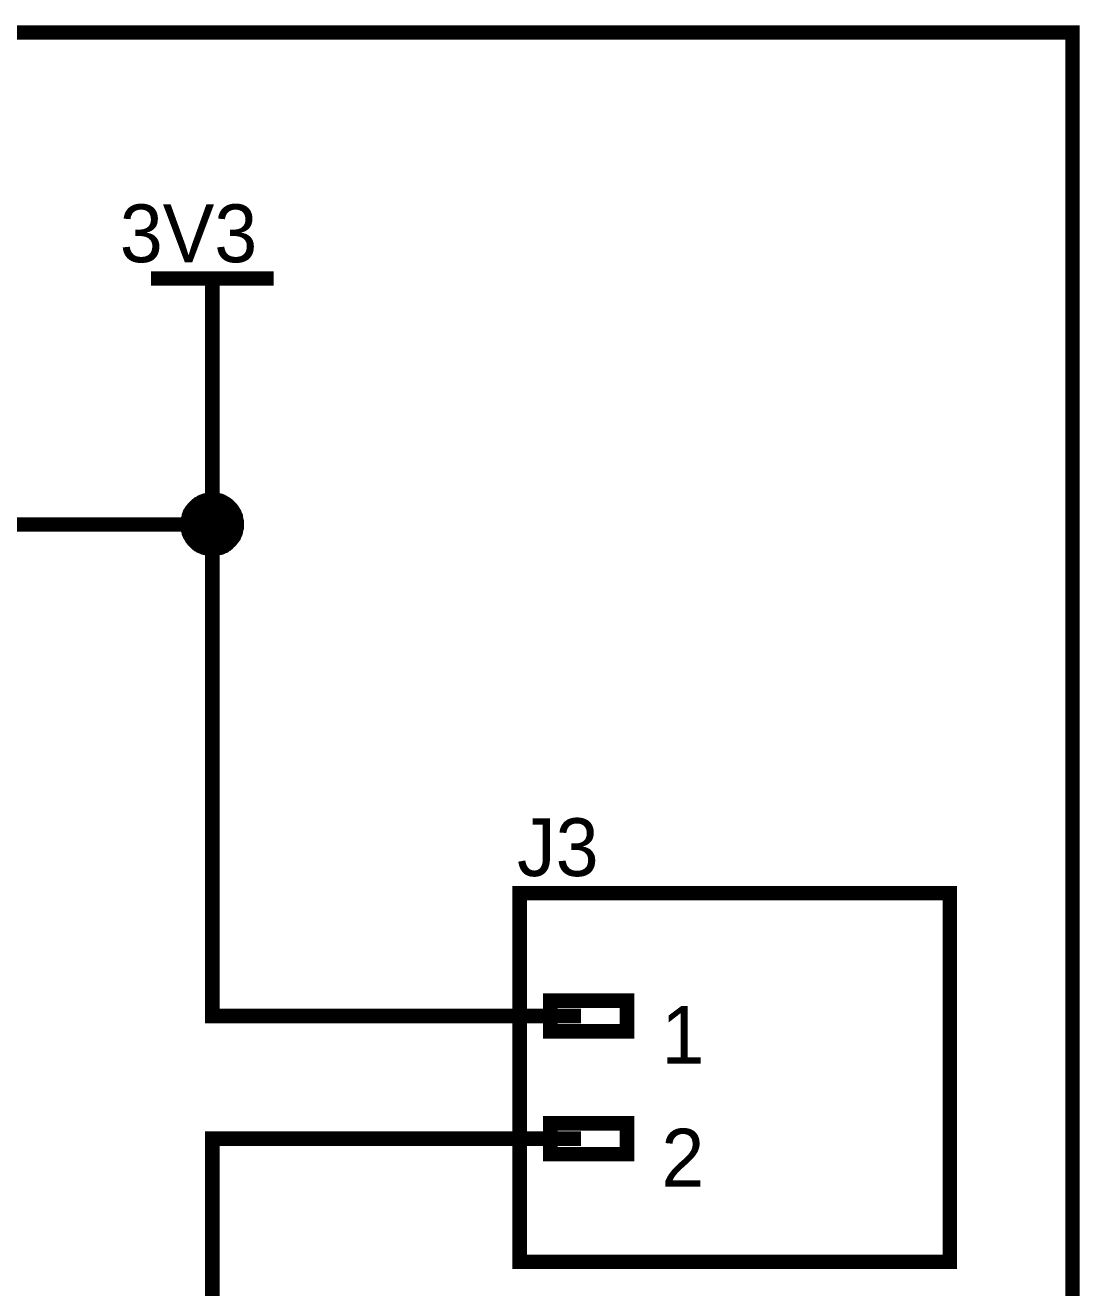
# Model space of a CAD drawing. Header units: inches. Extents: x 0 to 15, y 0 to 9.5.
# Drawn here: x 11.047 to 11.905, y 7.679 to 8.706 of the extents above; entities that cross this region are included whole.
import ezdxf

# ---------------------------------------------------------------- set-up
doc = ezdxf.new("R2010")
doc.units = ezdxf.units.IN
doc.header["$MEASUREMENT"] = 0
doc.layers.add('Sheet', color=255, linetype='Continuous')

msp = doc.modelspace()

# ---------------------------------------------------------------- linework, layer by layer
at = {"layer": 'Sheet'}
for points in [[(9.1995, 8.6999, 0.0118, 0.0118, 0), (11.8986, 8.6999, 0.0118, 0.0118, 0), (11.8986, 5.7998, 0.0118, 0.0118, 0), (9.1995, 5.7998, 0.0118, 0.0118, 0), (9.1995, 8.6999, 0.0118, 0.0118, 0)], [(11.19, 8.3, 0.02, 0.02, 1), (11.21, 8.3, 0.02, 0.02, 1)], [(11.449, 7.9997, 0.0118, 0.0118, 0), (11.7988, 7.9997, 0.0118, 0.0118, 0), (11.7988, 7.6997, 0.0118, 0.0118, 0), (11.449, 7.6997, 0.0118, 0.0118, 0), (11.449, 7.9997, 0.0118, 0.0118, 0)], [(11.449, 7.9997, 0.0039, 0.0039, 0), (11.449, 7.6997, 0.0039, 0.0039, 0), (11.7988, 7.6997, 0.0039, 0.0039, 0), (11.7988, 7.9997, 0.0039, 0.0039, 0), (11.449, 7.9997, 0.0039, 0.0039, 0), (11.449, 7.9997, 0.0039, 0.0039, 0)], [(11.4739, 7.9123, 0.0118, 0.0118, 0), (11.5363, 7.9123, 0.0118, 0.0118, 0), (11.5363, 7.8873, 0.0118, 0.0118, 0), (11.4739, 7.8873, 0.0118, 0.0118, 0), (11.4739, 7.9123, 0.0118, 0.0118, 0)], [(11.4739, 7.9123, 0.0039, 0.0039, 0), (11.4739, 7.8873, 0.0039, 0.0039, 0), (11.5363, 7.8873, 0.0039, 0.0039, 0), (11.5363, 7.9123, 0.0039, 0.0039, 0), (11.4739, 7.9123, 0.0039, 0.0039, 0), (11.4739, 7.9123, 0.0039, 0.0039, 0)], [(11.4739, 7.8124, 0.0118, 0.0118, 0), (11.5363, 7.8124, 0.0118, 0.0118, 0), (11.5363, 7.7874, 0.0118, 0.0118, 0), (11.4739, 7.7874, 0.0118, 0.0118, 0), (11.4739, 7.8124, 0.0118, 0.0118, 0)], [(11.4739, 7.8124, 0.0039, 0.0039, 0), (11.4739, 7.7874, 0.0039, 0.0039, 0), (11.5363, 7.7874, 0.0039, 0.0039, 0), (11.5363, 7.8124, 0.0039, 0.0039, 0), (11.4739, 7.8124, 0.0039, 0.0039, 0), (11.4739, 7.8124, 0.0039, 0.0039, 0)]]:
    msp.add_lwpolyline(points, format="xyseb", close=True, dxfattribs=at)
for points in [[(11.1491, 8.4998, 0.0118, 0.0118, 0), (11.2489, 8.4998, 0.0118, 0.0118, 0)], [(11.199, 8.3999, 0.0118, 0.0118, 0), (11.199, 8.4998, 0.0118, 0.0118, 0)], [(11.2988, 7.8998, 0.0118, 0.0118, 0), (11.199, 7.8998, 0.0118, 0.0118, 0), (11.199, 8.3999, 0.0118, 0.0118, 0)], [(11.1788, 8.2996, 0.0118, 0.0118, 0), (11.1788, 8.3007, 0.0118, 0.0118, 0), (11.1788, 8.3019, 0.0118, 0.0118, 0), (11.1792, 8.303, 0.0118, 0.0118, 0), (11.1792, 8.3037, 0.0118, 0.0118, 0), (11.1795, 8.3048, 0.0118, 0.0118, 0), (11.1799, 8.3059, 0.0118, 0.0118, 0), (11.1799, 8.3066, 0.0118, 0.0118, 0), (11.1803, 8.3077, 0.0118, 0.0118, 0), (11.1806, 8.3085, 0.0118, 0.0118, 0), (11.1814, 8.3092, 0.0118, 0.0118, 0), (11.1817, 8.3103, 0.0118, 0.0118, 0), (11.1821, 8.311, 0.0118, 0.0118, 0), (11.1828, 8.3118, 0.0118, 0.0118, 0), (11.1836, 8.3125, 0.0118, 0.0118, 0), (11.1839, 8.3132, 0.0118, 0.0118, 0), (11.1847, 8.314, 0.0118, 0.0118, 0), (11.1854, 8.3147, 0.0118, 0.0118, 0), (11.1861, 8.3154, 0.0118, 0.0118, 0), (11.1869, 8.3158, 0.0118, 0.0118, 0), (11.1876, 8.3165, 0.0118, 0.0118, 0), (11.1887, 8.3169, 0.0118, 0.0118, 0), (11.1894, 8.3173, 0.0118, 0.0118, 0), (11.1902, 8.318, 0.0118, 0.0118, 0), (11.1913, 8.3184, 0.0118, 0.0118, 0), (11.192, 8.3187, 0.0118, 0.0118, 0), (11.1931, 8.3191, 0.0118, 0.0118, 0), (11.1938, 8.3191, 0.0118, 0.0118, 0), (11.1949, 8.3195, 0.0118, 0.0118, 0), (11.196, 8.3195, 0.0118, 0.0118, 0), (11.1968, 8.3198, 0.0118, 0.0118, 0), (11.1979, 8.3198, 0.0118, 0.0118, 0), (11.199, 8.3198, 0.0118, 0.0118, 0)], [(11.1788, 8.2996, 0.0118, 0.0118, 0), (11.1788, 8.3007, 0.0118, 0.0118, 0), (11.1788, 8.3019, 0.0118, 0.0118, 0), (11.1792, 8.303, 0.0118, 0.0118, 0), (11.1792, 8.3037, 0.0118, 0.0118, 0), (11.1795, 8.3048, 0.0118, 0.0118, 0), (11.1799, 8.3059, 0.0118, 0.0118, 0), (11.1799, 8.3066, 0.0118, 0.0118, 0), (11.1803, 8.3077, 0.0118, 0.0118, 0), (11.1806, 8.3085, 0.0118, 0.0118, 0), (11.1814, 8.3092, 0.0118, 0.0118, 0), (11.1817, 8.3103, 0.0118, 0.0118, 0), (11.1821, 8.311, 0.0118, 0.0118, 0), (11.1828, 8.3118, 0.0118, 0.0118, 0), (11.1836, 8.3125, 0.0118, 0.0118, 0), (11.1839, 8.3132, 0.0118, 0.0118, 0), (11.1847, 8.314, 0.0118, 0.0118, 0), (11.1854, 8.3147, 0.0118, 0.0118, 0), (11.1861, 8.3154, 0.0118, 0.0118, 0), (11.1869, 8.3158, 0.0118, 0.0118, 0), (11.1876, 8.3165, 0.0118, 0.0118, 0), (11.1887, 8.3169, 0.0118, 0.0118, 0), (11.1894, 8.3173, 0.0118, 0.0118, 0), (11.1902, 8.318, 0.0118, 0.0118, 0), (11.1913, 8.3184, 0.0118, 0.0118, 0), (11.192, 8.3187, 0.0118, 0.0118, 0), (11.1931, 8.3191, 0.0118, 0.0118, 0), (11.1938, 8.3191, 0.0118, 0.0118, 0), (11.1949, 8.3195, 0.0118, 0.0118, 0), (11.196, 8.3195, 0.0118, 0.0118, 0), (11.1968, 8.3198, 0.0118, 0.0118, 0), (11.1979, 8.3198, 0.0118, 0.0118, 0), (11.199, 8.3198, 0.0118, 0.0118, 0)], [(11.1788, 8.2996, 0.0039, 0.0039, 0), (11.1788, 8.3007, 0.0039, 0.0039, 0), (11.1788, 8.3019, 0.0039, 0.0039, 0), (11.1792, 8.303, 0.0039, 0.0039, 0), (11.1792, 8.3037, 0.0039, 0.0039, 0), (11.1795, 8.3048, 0.0039, 0.0039, 0), (11.1799, 8.3059, 0.0039, 0.0039, 0), (11.1799, 8.3066, 0.0039, 0.0039, 0), (11.1803, 8.3077, 0.0039, 0.0039, 0), (11.1806, 8.3085, 0.0039, 0.0039, 0), (11.1814, 8.3092, 0.0039, 0.0039, 0), (11.1817, 8.3103, 0.0039, 0.0039, 0), (11.1821, 8.311, 0.0039, 0.0039, 0), (11.1828, 8.3118, 0.0039, 0.0039, 0), (11.1836, 8.3125, 0.0039, 0.0039, 0), (11.1839, 8.3132, 0.0039, 0.0039, 0), (11.1847, 8.314, 0.0039, 0.0039, 0), (11.1854, 8.3147, 0.0039, 0.0039, 0), (11.1861, 8.3154, 0.0039, 0.0039, 0), (11.1869, 8.3158, 0.0039, 0.0039, 0), (11.1876, 8.3165, 0.0039, 0.0039, 0), (11.1887, 8.3169, 0.0039, 0.0039, 0), (11.1894, 8.3173, 0.0039, 0.0039, 0), (11.1902, 8.318, 0.0039, 0.0039, 0), (11.1913, 8.3184, 0.0039, 0.0039, 0), (11.192, 8.3187, 0.0039, 0.0039, 0), (11.1931, 8.3191, 0.0039, 0.0039, 0), (11.1938, 8.3191, 0.0039, 0.0039, 0), (11.1949, 8.3195, 0.0039, 0.0039, 0), (11.196, 8.3195, 0.0039, 0.0039, 0), (11.1968, 8.3198, 0.0039, 0.0039, 0), (11.1979, 8.3198, 0.0039, 0.0039, 0), (11.199, 8.3198, 0.0039, 0.0039, 0)], [(11.1788, 8.2996, 0.0039, 0.0039, 0), (11.1788, 8.3007, 0.0039, 0.0039, 0), (11.1788, 8.3019, 0.0039, 0.0039, 0), (11.1792, 8.303, 0.0039, 0.0039, 0), (11.1792, 8.3037, 0.0039, 0.0039, 0), (11.1795, 8.3048, 0.0039, 0.0039, 0), (11.1799, 8.3059, 0.0039, 0.0039, 0), (11.1799, 8.3066, 0.0039, 0.0039, 0), (11.1803, 8.3077, 0.0039, 0.0039, 0), (11.1806, 8.3085, 0.0039, 0.0039, 0), (11.1814, 8.3092, 0.0039, 0.0039, 0), (11.1817, 8.3103, 0.0039, 0.0039, 0), (11.1821, 8.311, 0.0039, 0.0039, 0), (11.1828, 8.3118, 0.0039, 0.0039, 0), (11.1836, 8.3125, 0.0039, 0.0039, 0), (11.1839, 8.3132, 0.0039, 0.0039, 0), (11.1847, 8.314, 0.0039, 0.0039, 0), (11.1854, 8.3147, 0.0039, 0.0039, 0), (11.1861, 8.3154, 0.0039, 0.0039, 0), (11.1869, 8.3158, 0.0039, 0.0039, 0), (11.1876, 8.3165, 0.0039, 0.0039, 0), (11.1887, 8.3169, 0.0039, 0.0039, 0), (11.1894, 8.3173, 0.0039, 0.0039, 0), (11.1902, 8.318, 0.0039, 0.0039, 0), (11.1913, 8.3184, 0.0039, 0.0039, 0), (11.192, 8.3187, 0.0039, 0.0039, 0), (11.1931, 8.3191, 0.0039, 0.0039, 0), (11.1938, 8.3191, 0.0039, 0.0039, 0), (11.1949, 8.3195, 0.0039, 0.0039, 0), (11.196, 8.3195, 0.0039, 0.0039, 0), (11.1968, 8.3198, 0.0039, 0.0039, 0), (11.1979, 8.3198, 0.0039, 0.0039, 0), (11.199, 8.3198, 0.0039, 0.0039, 0)], [(11.199, 8.3198, 0.0118, 0.0118, 0), (11.199, 8.3198, 0.0118, 0.0118, 0)], [(11.199, 8.3198, 0.0118, 0.0118, 0), (11.2001, 8.3198, 0.0118, 0.0118, 0), (11.2012, 8.3198, 0.0118, 0.0118, 0), (11.2019, 8.3195, 0.0118, 0.0118, 0), (11.203, 8.3195, 0.0118, 0.0118, 0), (11.2041, 8.3191, 0.0118, 0.0118, 0), (11.2049, 8.3191, 0.0118, 0.0118, 0), (11.206, 8.3187, 0.0118, 0.0118, 0), (11.2067, 8.3184, 0.0118, 0.0118, 0), (11.2074, 8.318, 0.0118, 0.0118, 0), (11.2085, 8.3173, 0.0118, 0.0118, 0), (11.2093, 8.3169, 0.0118, 0.0118, 0), (11.21, 8.3165, 0.0118, 0.0118, 0), (11.2107, 8.3158, 0.0118, 0.0118, 0), (11.2115, 8.3154, 0.0118, 0.0118, 0), (11.2122, 8.3147, 0.0118, 0.0118, 0), (11.2129, 8.314, 0.0118, 0.0118, 0), (11.2137, 8.3132, 0.0118, 0.0118, 0), (11.2144, 8.3125, 0.0118, 0.0118, 0), (11.2148, 8.3118, 0.0118, 0.0118, 0), (11.2155, 8.311, 0.0118, 0.0118, 0), (11.2159, 8.3103, 0.0118, 0.0118, 0), (11.2166, 8.3092, 0.0118, 0.0118, 0), (11.217, 8.3085, 0.0118, 0.0118, 0), (11.2173, 8.3077, 0.0118, 0.0118, 0), (11.2177, 8.3066, 0.0118, 0.0118, 0), (11.2181, 8.3059, 0.0118, 0.0118, 0), (11.2181, 8.3048, 0.0118, 0.0118, 0), (11.2184, 8.3037, 0.0118, 0.0118, 0), (11.2184, 8.303, 0.0118, 0.0118, 0), (11.2188, 8.3019, 0.0118, 0.0118, 0), (11.2188, 8.3007, 0.0118, 0.0118, 0), (11.2188, 8.2996, 0.0118, 0.0118, 0)], [(11.199, 8.3198, 0.0118, 0.0118, 0), (11.199, 8.3198, 0.0118, 0.0118, 0)], [(11.199, 8.3198, 0.0118, 0.0118, 0), (11.2001, 8.3198, 0.0118, 0.0118, 0), (11.2012, 8.3198, 0.0118, 0.0118, 0), (11.2019, 8.3195, 0.0118, 0.0118, 0), (11.203, 8.3195, 0.0118, 0.0118, 0), (11.2041, 8.3191, 0.0118, 0.0118, 0), (11.2049, 8.3191, 0.0118, 0.0118, 0), (11.206, 8.3187, 0.0118, 0.0118, 0), (11.2067, 8.3184, 0.0118, 0.0118, 0), (11.2074, 8.318, 0.0118, 0.0118, 0), (11.2085, 8.3173, 0.0118, 0.0118, 0), (11.2093, 8.3169, 0.0118, 0.0118, 0), (11.21, 8.3165, 0.0118, 0.0118, 0), (11.2107, 8.3158, 0.0118, 0.0118, 0), (11.2115, 8.3154, 0.0118, 0.0118, 0), (11.2122, 8.3147, 0.0118, 0.0118, 0), (11.2129, 8.314, 0.0118, 0.0118, 0), (11.2137, 8.3132, 0.0118, 0.0118, 0), (11.2144, 8.3125, 0.0118, 0.0118, 0), (11.2148, 8.3118, 0.0118, 0.0118, 0), (11.2155, 8.311, 0.0118, 0.0118, 0), (11.2159, 8.3103, 0.0118, 0.0118, 0), (11.2166, 8.3092, 0.0118, 0.0118, 0), (11.217, 8.3085, 0.0118, 0.0118, 0), (11.2173, 8.3077, 0.0118, 0.0118, 0), (11.2177, 8.3066, 0.0118, 0.0118, 0), (11.2181, 8.3059, 0.0118, 0.0118, 0), (11.2181, 8.3048, 0.0118, 0.0118, 0), (11.2184, 8.3037, 0.0118, 0.0118, 0), (11.2184, 8.303, 0.0118, 0.0118, 0), (11.2188, 8.3019, 0.0118, 0.0118, 0), (11.2188, 8.3007, 0.0118, 0.0118, 0), (11.2188, 8.2996, 0.0118, 0.0118, 0)], [(11.199, 8.3198, 0.0039, 0.0039, 0), (11.199, 8.3198, 0.0039, 0.0039, 0)], [(11.199, 8.3198, 0.0039, 0.0039, 0), (11.2001, 8.3198, 0.0039, 0.0039, 0), (11.2012, 8.3198, 0.0039, 0.0039, 0), (11.2019, 8.3195, 0.0039, 0.0039, 0), (11.203, 8.3195, 0.0039, 0.0039, 0), (11.2041, 8.3191, 0.0039, 0.0039, 0), (11.2049, 8.3191, 0.0039, 0.0039, 0), (11.206, 8.3187, 0.0039, 0.0039, 0), (11.2067, 8.3184, 0.0039, 0.0039, 0), (11.2074, 8.318, 0.0039, 0.0039, 0), (11.2085, 8.3173, 0.0039, 0.0039, 0), (11.2093, 8.3169, 0.0039, 0.0039, 0), (11.21, 8.3165, 0.0039, 0.0039, 0), (11.2107, 8.3158, 0.0039, 0.0039, 0), (11.2115, 8.3154, 0.0039, 0.0039, 0), (11.2122, 8.3147, 0.0039, 0.0039, 0), (11.2129, 8.314, 0.0039, 0.0039, 0), (11.2137, 8.3132, 0.0039, 0.0039, 0), (11.2144, 8.3125, 0.0039, 0.0039, 0), (11.2148, 8.3118, 0.0039, 0.0039, 0), (11.2155, 8.311, 0.0039, 0.0039, 0), (11.2159, 8.3103, 0.0039, 0.0039, 0), (11.2166, 8.3092, 0.0039, 0.0039, 0), (11.217, 8.3085, 0.0039, 0.0039, 0), (11.2173, 8.3077, 0.0039, 0.0039, 0), (11.2177, 8.3066, 0.0039, 0.0039, 0), (11.2181, 8.3059, 0.0039, 0.0039, 0), (11.2181, 8.3048, 0.0039, 0.0039, 0), (11.2184, 8.3037, 0.0039, 0.0039, 0), (11.2184, 8.303, 0.0039, 0.0039, 0), (11.2188, 8.3019, 0.0039, 0.0039, 0), (11.2188, 8.3007, 0.0039, 0.0039, 0), (11.2188, 8.2996, 0.0039, 0.0039, 0)], [(11.199, 8.3198, 0.0039, 0.0039, 0), (11.199, 8.3198, 0.0039, 0.0039, 0)], [(11.199, 8.3198, 0.0039, 0.0039, 0), (11.2001, 8.3198, 0.0039, 0.0039, 0), (11.2012, 8.3198, 0.0039, 0.0039, 0), (11.2019, 8.3195, 0.0039, 0.0039, 0), (11.203, 8.3195, 0.0039, 0.0039, 0), (11.2041, 8.3191, 0.0039, 0.0039, 0), (11.2049, 8.3191, 0.0039, 0.0039, 0), (11.206, 8.3187, 0.0039, 0.0039, 0), (11.2067, 8.3184, 0.0039, 0.0039, 0), (11.2074, 8.318, 0.0039, 0.0039, 0), (11.2085, 8.3173, 0.0039, 0.0039, 0), (11.2093, 8.3169, 0.0039, 0.0039, 0), (11.21, 8.3165, 0.0039, 0.0039, 0), (11.2107, 8.3158, 0.0039, 0.0039, 0), (11.2115, 8.3154, 0.0039, 0.0039, 0), (11.2122, 8.3147, 0.0039, 0.0039, 0), (11.2129, 8.314, 0.0039, 0.0039, 0), (11.2137, 8.3132, 0.0039, 0.0039, 0), (11.2144, 8.3125, 0.0039, 0.0039, 0), (11.2148, 8.3118, 0.0039, 0.0039, 0), (11.2155, 8.311, 0.0039, 0.0039, 0), (11.2159, 8.3103, 0.0039, 0.0039, 0), (11.2166, 8.3092, 0.0039, 0.0039, 0), (11.217, 8.3085, 0.0039, 0.0039, 0), (11.2173, 8.3077, 0.0039, 0.0039, 0), (11.2177, 8.3066, 0.0039, 0.0039, 0), (11.2181, 8.3059, 0.0039, 0.0039, 0), (11.2181, 8.3048, 0.0039, 0.0039, 0), (11.2184, 8.3037, 0.0039, 0.0039, 0), (11.2184, 8.303, 0.0039, 0.0039, 0), (11.2188, 8.3019, 0.0039, 0.0039, 0), (11.2188, 8.3007, 0.0039, 0.0039, 0), (11.2188, 8.2996, 0.0039, 0.0039, 0)], [(10.2993, 8.2996, 0.0118, 0.0118, 0), (11.199, 8.2996, 0.0118, 0.0118, 0)], [(11.199, 8.2798, 0.0118, 0.0118, 0), (11.1979, 8.2798, 0.0118, 0.0118, 0), (11.1968, 8.2798, 0.0118, 0.0118, 0), (11.196, 8.2802, 0.0118, 0.0118, 0), (11.1949, 8.2802, 0.0118, 0.0118, 0), (11.1938, 8.2806, 0.0118, 0.0118, 0), (11.1931, 8.2806, 0.0118, 0.0118, 0), (11.192, 8.2809, 0.0118, 0.0118, 0), (11.1913, 8.2813, 0.0118, 0.0118, 0), (11.1902, 8.2817, 0.0118, 0.0118, 0), (11.1894, 8.282, 0.0118, 0.0118, 0), (11.1887, 8.2828, 0.0118, 0.0118, 0), (11.1876, 8.2831, 0.0118, 0.0118, 0), (11.1869, 8.2839, 0.0118, 0.0118, 0), (11.1861, 8.2842, 0.0118, 0.0118, 0), (11.1854, 8.285, 0.0118, 0.0118, 0), (11.1847, 8.2857, 0.0118, 0.0118, 0), (11.1839, 8.2864, 0.0118, 0.0118, 0), (11.1836, 8.2872, 0.0118, 0.0118, 0), (11.1828, 8.2879, 0.0118, 0.0118, 0), (11.1821, 8.2886, 0.0118, 0.0118, 0), (11.1817, 8.2894, 0.0118, 0.0118, 0), (11.1814, 8.2901, 0.0118, 0.0118, 0), (11.1806, 8.2912, 0.0118, 0.0118, 0), (11.1803, 8.2919, 0.0118, 0.0118, 0), (11.1799, 8.2927, 0.0118, 0.0118, 0), (11.1799, 8.2938, 0.0118, 0.0118, 0), (11.1795, 8.2945, 0.0118, 0.0118, 0), (11.1792, 8.2956, 0.0118, 0.0118, 0), (11.1792, 8.2967, 0.0118, 0.0118, 0), (11.1788, 8.2974, 0.0118, 0.0118, 0), (11.1788, 8.2985, 0.0118, 0.0118, 0), (11.1788, 8.2996, 0.0118, 0.0118, 0)], [(11.1788, 8.2996, 0.0118, 0.0118, 0), (11.1788, 8.2996, 0.0118, 0.0118, 0)], [(11.199, 8.2798, 0.0118, 0.0118, 0), (11.1979, 8.2798, 0.0118, 0.0118, 0), (11.1968, 8.2798, 0.0118, 0.0118, 0), (11.196, 8.2802, 0.0118, 0.0118, 0), (11.1949, 8.2802, 0.0118, 0.0118, 0), (11.1938, 8.2806, 0.0118, 0.0118, 0), (11.1931, 8.2806, 0.0118, 0.0118, 0), (11.192, 8.2809, 0.0118, 0.0118, 0), (11.1913, 8.2813, 0.0118, 0.0118, 0), (11.1902, 8.2817, 0.0118, 0.0118, 0), (11.1894, 8.282, 0.0118, 0.0118, 0), (11.1887, 8.2828, 0.0118, 0.0118, 0), (11.1876, 8.2831, 0.0118, 0.0118, 0), (11.1869, 8.2839, 0.0118, 0.0118, 0), (11.1861, 8.2842, 0.0118, 0.0118, 0), (11.1854, 8.285, 0.0118, 0.0118, 0), (11.1847, 8.2857, 0.0118, 0.0118, 0), (11.1839, 8.2864, 0.0118, 0.0118, 0), (11.1836, 8.2872, 0.0118, 0.0118, 0), (11.1828, 8.2879, 0.0118, 0.0118, 0), (11.1821, 8.2886, 0.0118, 0.0118, 0), (11.1817, 8.2894, 0.0118, 0.0118, 0), (11.1814, 8.2901, 0.0118, 0.0118, 0), (11.1806, 8.2912, 0.0118, 0.0118, 0), (11.1803, 8.2919, 0.0118, 0.0118, 0), (11.1799, 8.2927, 0.0118, 0.0118, 0), (11.1799, 8.2938, 0.0118, 0.0118, 0), (11.1795, 8.2945, 0.0118, 0.0118, 0), (11.1792, 8.2956, 0.0118, 0.0118, 0), (11.1792, 8.2967, 0.0118, 0.0118, 0), (11.1788, 8.2974, 0.0118, 0.0118, 0), (11.1788, 8.2985, 0.0118, 0.0118, 0), (11.1788, 8.2996, 0.0118, 0.0118, 0)], [(11.1788, 8.2996, 0.0118, 0.0118, 0), (11.1788, 8.2996, 0.0118, 0.0118, 0)], [(11.199, 8.2798, 0.0039, 0.0039, 0), (11.1979, 8.2798, 0.0039, 0.0039, 0), (11.1968, 8.2798, 0.0039, 0.0039, 0), (11.196, 8.2802, 0.0039, 0.0039, 0), (11.1949, 8.2802, 0.0039, 0.0039, 0), (11.1938, 8.2806, 0.0039, 0.0039, 0), (11.1931, 8.2806, 0.0039, 0.0039, 0), (11.192, 8.2809, 0.0039, 0.0039, 0), (11.1913, 8.2813, 0.0039, 0.0039, 0), (11.1902, 8.2817, 0.0039, 0.0039, 0), (11.1894, 8.282, 0.0039, 0.0039, 0), (11.1887, 8.2828, 0.0039, 0.0039, 0), (11.1876, 8.2831, 0.0039, 0.0039, 0), (11.1869, 8.2839, 0.0039, 0.0039, 0), (11.1861, 8.2842, 0.0039, 0.0039, 0), (11.1854, 8.285, 0.0039, 0.0039, 0), (11.1847, 8.2857, 0.0039, 0.0039, 0), (11.1839, 8.2864, 0.0039, 0.0039, 0), (11.1836, 8.2872, 0.0039, 0.0039, 0), (11.1828, 8.2879, 0.0039, 0.0039, 0), (11.1821, 8.2886, 0.0039, 0.0039, 0), (11.1817, 8.2894, 0.0039, 0.0039, 0), (11.1814, 8.2901, 0.0039, 0.0039, 0), (11.1806, 8.2912, 0.0039, 0.0039, 0), (11.1803, 8.2919, 0.0039, 0.0039, 0), (11.1799, 8.2927, 0.0039, 0.0039, 0), (11.1799, 8.2938, 0.0039, 0.0039, 0), (11.1795, 8.2945, 0.0039, 0.0039, 0), (11.1792, 8.2956, 0.0039, 0.0039, 0), (11.1792, 8.2967, 0.0039, 0.0039, 0), (11.1788, 8.2974, 0.0039, 0.0039, 0), (11.1788, 8.2985, 0.0039, 0.0039, 0), (11.1788, 8.2996, 0.0039, 0.0039, 0)], [(11.1788, 8.2996, 0.0039, 0.0039, 0), (11.1788, 8.2996, 0.0039, 0.0039, 0)], [(11.199, 8.2798, 0.0039, 0.0039, 0), (11.1979, 8.2798, 0.0039, 0.0039, 0), (11.1968, 8.2798, 0.0039, 0.0039, 0), (11.196, 8.2802, 0.0039, 0.0039, 0), (11.1949, 8.2802, 0.0039, 0.0039, 0), (11.1938, 8.2806, 0.0039, 0.0039, 0), (11.1931, 8.2806, 0.0039, 0.0039, 0), (11.192, 8.2809, 0.0039, 0.0039, 0), (11.1913, 8.2813, 0.0039, 0.0039, 0), (11.1902, 8.2817, 0.0039, 0.0039, 0), (11.1894, 8.282, 0.0039, 0.0039, 0), (11.1887, 8.2828, 0.0039, 0.0039, 0), (11.1876, 8.2831, 0.0039, 0.0039, 0), (11.1869, 8.2839, 0.0039, 0.0039, 0), (11.1861, 8.2842, 0.0039, 0.0039, 0), (11.1854, 8.285, 0.0039, 0.0039, 0), (11.1847, 8.2857, 0.0039, 0.0039, 0), (11.1839, 8.2864, 0.0039, 0.0039, 0), (11.1836, 8.2872, 0.0039, 0.0039, 0), (11.1828, 8.2879, 0.0039, 0.0039, 0), (11.1821, 8.2886, 0.0039, 0.0039, 0), (11.1817, 8.2894, 0.0039, 0.0039, 0), (11.1814, 8.2901, 0.0039, 0.0039, 0), (11.1806, 8.2912, 0.0039, 0.0039, 0), (11.1803, 8.2919, 0.0039, 0.0039, 0), (11.1799, 8.2927, 0.0039, 0.0039, 0), (11.1799, 8.2938, 0.0039, 0.0039, 0), (11.1795, 8.2945, 0.0039, 0.0039, 0), (11.1792, 8.2956, 0.0039, 0.0039, 0), (11.1792, 8.2967, 0.0039, 0.0039, 0), (11.1788, 8.2974, 0.0039, 0.0039, 0), (11.1788, 8.2985, 0.0039, 0.0039, 0), (11.1788, 8.2996, 0.0039, 0.0039, 0)], [(11.1788, 8.2996, 0.0039, 0.0039, 0), (11.1788, 8.2996, 0.0039, 0.0039, 0)], [(11.2188, 8.2996, 0.0118, 0.0118, 0), (11.2188, 8.2985, 0.0118, 0.0118, 0), (11.2188, 8.2974, 0.0118, 0.0118, 0), (11.2184, 8.2967, 0.0118, 0.0118, 0), (11.2184, 8.2956, 0.0118, 0.0118, 0), (11.2181, 8.2945, 0.0118, 0.0118, 0), (11.2181, 8.2938, 0.0118, 0.0118, 0), (11.2177, 8.2927, 0.0118, 0.0118, 0), (11.2173, 8.2919, 0.0118, 0.0118, 0), (11.217, 8.2912, 0.0118, 0.0118, 0), (11.2166, 8.2901, 0.0118, 0.0118, 0), (11.2159, 8.2894, 0.0118, 0.0118, 0), (11.2155, 8.2886, 0.0118, 0.0118, 0), (11.2148, 8.2879, 0.0118, 0.0118, 0), (11.2144, 8.2872, 0.0118, 0.0118, 0), (11.2137, 8.2864, 0.0118, 0.0118, 0), (11.2129, 8.2857, 0.0118, 0.0118, 0), (11.2122, 8.285, 0.0118, 0.0118, 0), (11.2115, 8.2842, 0.0118, 0.0118, 0), (11.2107, 8.2839, 0.0118, 0.0118, 0), (11.21, 8.2831, 0.0118, 0.0118, 0), (11.2093, 8.2828, 0.0118, 0.0118, 0), (11.2085, 8.282, 0.0118, 0.0118, 0), (11.2074, 8.2817, 0.0118, 0.0118, 0), (11.2067, 8.2813, 0.0118, 0.0118, 0), (11.206, 8.2809, 0.0118, 0.0118, 0), (11.2049, 8.2806, 0.0118, 0.0118, 0), (11.2041, 8.2806, 0.0118, 0.0118, 0), (11.203, 8.2802, 0.0118, 0.0118, 0), (11.2019, 8.2802, 0.0118, 0.0118, 0), (11.2012, 8.2798, 0.0118, 0.0118, 0), (11.2001, 8.2798, 0.0118, 0.0118, 0), (11.199, 8.2798, 0.0118, 0.0118, 0)], [(11.2188, 8.2996, 0.0118, 0.0118, 0), (11.2188, 8.2985, 0.0118, 0.0118, 0), (11.2188, 8.2974, 0.0118, 0.0118, 0), (11.2184, 8.2967, 0.0118, 0.0118, 0), (11.2184, 8.2956, 0.0118, 0.0118, 0), (11.2181, 8.2945, 0.0118, 0.0118, 0), (11.2181, 8.2938, 0.0118, 0.0118, 0), (11.2177, 8.2927, 0.0118, 0.0118, 0), (11.2173, 8.2919, 0.0118, 0.0118, 0), (11.217, 8.2912, 0.0118, 0.0118, 0), (11.2166, 8.2901, 0.0118, 0.0118, 0), (11.2159, 8.2894, 0.0118, 0.0118, 0), (11.2155, 8.2886, 0.0118, 0.0118, 0), (11.2148, 8.2879, 0.0118, 0.0118, 0), (11.2144, 8.2872, 0.0118, 0.0118, 0), (11.2137, 8.2864, 0.0118, 0.0118, 0), (11.2129, 8.2857, 0.0118, 0.0118, 0), (11.2122, 8.285, 0.0118, 0.0118, 0), (11.2115, 8.2842, 0.0118, 0.0118, 0), (11.2107, 8.2839, 0.0118, 0.0118, 0), (11.21, 8.2831, 0.0118, 0.0118, 0), (11.2093, 8.2828, 0.0118, 0.0118, 0), (11.2085, 8.282, 0.0118, 0.0118, 0), (11.2074, 8.2817, 0.0118, 0.0118, 0), (11.2067, 8.2813, 0.0118, 0.0118, 0), (11.206, 8.2809, 0.0118, 0.0118, 0), (11.2049, 8.2806, 0.0118, 0.0118, 0), (11.2041, 8.2806, 0.0118, 0.0118, 0), (11.203, 8.2802, 0.0118, 0.0118, 0), (11.2019, 8.2802, 0.0118, 0.0118, 0), (11.2012, 8.2798, 0.0118, 0.0118, 0), (11.2001, 8.2798, 0.0118, 0.0118, 0), (11.199, 8.2798, 0.0118, 0.0118, 0)], [(11.2188, 8.2996, 0.0039, 0.0039, 0), (11.2188, 8.2985, 0.0039, 0.0039, 0), (11.2188, 8.2974, 0.0039, 0.0039, 0), (11.2184, 8.2967, 0.0039, 0.0039, 0), (11.2184, 8.2956, 0.0039, 0.0039, 0), (11.2181, 8.2945, 0.0039, 0.0039, 0), (11.2181, 8.2938, 0.0039, 0.0039, 0), (11.2177, 8.2927, 0.0039, 0.0039, 0), (11.2173, 8.2919, 0.0039, 0.0039, 0), (11.217, 8.2912, 0.0039, 0.0039, 0), (11.2166, 8.2901, 0.0039, 0.0039, 0), (11.2159, 8.2894, 0.0039, 0.0039, 0), (11.2155, 8.2886, 0.0039, 0.0039, 0), (11.2148, 8.2879, 0.0039, 0.0039, 0), (11.2144, 8.2872, 0.0039, 0.0039, 0), (11.2137, 8.2864, 0.0039, 0.0039, 0), (11.2129, 8.2857, 0.0039, 0.0039, 0), (11.2122, 8.285, 0.0039, 0.0039, 0), (11.2115, 8.2842, 0.0039, 0.0039, 0), (11.2107, 8.2839, 0.0039, 0.0039, 0), (11.21, 8.2831, 0.0039, 0.0039, 0), (11.2093, 8.2828, 0.0039, 0.0039, 0), (11.2085, 8.282, 0.0039, 0.0039, 0), (11.2074, 8.2817, 0.0039, 0.0039, 0), (11.2067, 8.2813, 0.0039, 0.0039, 0), (11.206, 8.2809, 0.0039, 0.0039, 0), (11.2049, 8.2806, 0.0039, 0.0039, 0), (11.2041, 8.2806, 0.0039, 0.0039, 0), (11.203, 8.2802, 0.0039, 0.0039, 0), (11.2019, 8.2802, 0.0039, 0.0039, 0), (11.2012, 8.2798, 0.0039, 0.0039, 0), (11.2001, 8.2798, 0.0039, 0.0039, 0), (11.199, 8.2798, 0.0039, 0.0039, 0)], [(11.2188, 8.2996, 0.0039, 0.0039, 0), (11.2188, 8.2985, 0.0039, 0.0039, 0), (11.2188, 8.2974, 0.0039, 0.0039, 0), (11.2184, 8.2967, 0.0039, 0.0039, 0), (11.2184, 8.2956, 0.0039, 0.0039, 0), (11.2181, 8.2945, 0.0039, 0.0039, 0), (11.2181, 8.2938, 0.0039, 0.0039, 0), (11.2177, 8.2927, 0.0039, 0.0039, 0), (11.2173, 8.2919, 0.0039, 0.0039, 0), (11.217, 8.2912, 0.0039, 0.0039, 0), (11.2166, 8.2901, 0.0039, 0.0039, 0), (11.2159, 8.2894, 0.0039, 0.0039, 0), (11.2155, 8.2886, 0.0039, 0.0039, 0), (11.2148, 8.2879, 0.0039, 0.0039, 0), (11.2144, 8.2872, 0.0039, 0.0039, 0), (11.2137, 8.2864, 0.0039, 0.0039, 0), (11.2129, 8.2857, 0.0039, 0.0039, 0), (11.2122, 8.285, 0.0039, 0.0039, 0), (11.2115, 8.2842, 0.0039, 0.0039, 0), (11.2107, 8.2839, 0.0039, 0.0039, 0), (11.21, 8.2831, 0.0039, 0.0039, 0), (11.2093, 8.2828, 0.0039, 0.0039, 0), (11.2085, 8.282, 0.0039, 0.0039, 0), (11.2074, 8.2817, 0.0039, 0.0039, 0), (11.2067, 8.2813, 0.0039, 0.0039, 0), (11.206, 8.2809, 0.0039, 0.0039, 0), (11.2049, 8.2806, 0.0039, 0.0039, 0), (11.2041, 8.2806, 0.0039, 0.0039, 0), (11.203, 8.2802, 0.0039, 0.0039, 0), (11.2019, 8.2802, 0.0039, 0.0039, 0), (11.2012, 8.2798, 0.0039, 0.0039, 0), (11.2001, 8.2798, 0.0039, 0.0039, 0), (11.199, 8.2798, 0.0039, 0.0039, 0)], [(11.2188, 8.2996, 0.0118, 0.0118, 0), (11.2188, 8.2996, 0.0118, 0.0118, 0), (11.2188, 8.2996, 0.0118, 0.0118, 0), (11.2188, 8.2996, 0.0118, 0.0118, 0), (11.2188, 8.2996, 0.0118, 0.0118, 0), (11.2188, 8.2996, 0.0118, 0.0118, 0), (11.2188, 8.2996, 0.0118, 0.0118, 0), (11.2188, 8.2996, 0.0118, 0.0118, 0), (11.2188, 8.2996, 0.0118, 0.0118, 0), (11.2188, 8.2996, 0.0118, 0.0118, 0), (11.2188, 8.2996, 0.0118, 0.0118, 0), (11.2188, 8.2996, 0.0118, 0.0118, 0), (11.2188, 8.2996, 0.0118, 0.0118, 0), (11.2188, 8.2996, 0.0118, 0.0118, 0), (11.2188, 8.2996, 0.0118, 0.0118, 0), (11.2188, 8.2996, 0.0118, 0.0118, 0), (11.2188, 8.2996, 0.0118, 0.0118, 0), (11.2188, 8.2996, 0.0118, 0.0118, 0), (11.2188, 8.2996, 0.0118, 0.0118, 0), (11.2188, 8.2996, 0.0118, 0.0118, 0), (11.2188, 8.2996, 0.0118, 0.0118, 0), (11.2188, 8.2996, 0.0118, 0.0118, 0), (11.2188, 8.2996, 0.0118, 0.0118, 0), (11.2188, 8.2996, 0.0118, 0.0118, 0), (11.2188, 8.2996, 0.0118, 0.0118, 0), (11.2188, 8.2996, 0.0118, 0.0118, 0), (11.2188, 8.2996, 0.0118, 0.0118, 0), (11.2188, 8.2996, 0.0118, 0.0118, 0), (11.2188, 8.2996, 0.0118, 0.0118, 0), (11.2188, 8.2996, 0.0118, 0.0118, 0), (11.2188, 8.2996, 0.0118, 0.0118, 0), (11.2188, 8.2996, 0.0118, 0.0118, 0), (11.2188, 8.2996, 0.0118, 0.0118, 0)], [(11.2188, 8.2996, 0.0118, 0.0118, 0), (11.2188, 8.2996, 0.0118, 0.0118, 0)], [(11.2188, 8.2996, 0.0118, 0.0118, 0), (11.2188, 8.2996, 0.0118, 0.0118, 0), (11.2188, 8.2996, 0.0118, 0.0118, 0), (11.2188, 8.2996, 0.0118, 0.0118, 0), (11.2188, 8.2996, 0.0118, 0.0118, 0), (11.2188, 8.2996, 0.0118, 0.0118, 0), (11.2188, 8.2996, 0.0118, 0.0118, 0), (11.2188, 8.2996, 0.0118, 0.0118, 0), (11.2188, 8.2996, 0.0118, 0.0118, 0), (11.2188, 8.2996, 0.0118, 0.0118, 0), (11.2188, 8.2996, 0.0118, 0.0118, 0), (11.2188, 8.2996, 0.0118, 0.0118, 0), (11.2188, 8.2996, 0.0118, 0.0118, 0), (11.2188, 8.2996, 0.0118, 0.0118, 0), (11.2188, 8.2996, 0.0118, 0.0118, 0), (11.2188, 8.2996, 0.0118, 0.0118, 0), (11.2188, 8.2996, 0.0118, 0.0118, 0), (11.2188, 8.2996, 0.0118, 0.0118, 0), (11.2188, 8.2996, 0.0118, 0.0118, 0), (11.2188, 8.2996, 0.0118, 0.0118, 0), (11.2188, 8.2996, 0.0118, 0.0118, 0), (11.2188, 8.2996, 0.0118, 0.0118, 0), (11.2188, 8.2996, 0.0118, 0.0118, 0), (11.2188, 8.2996, 0.0118, 0.0118, 0), (11.2188, 8.2996, 0.0118, 0.0118, 0), (11.2188, 8.2996, 0.0118, 0.0118, 0), (11.2188, 8.2996, 0.0118, 0.0118, 0), (11.2188, 8.2996, 0.0118, 0.0118, 0), (11.2188, 8.2996, 0.0118, 0.0118, 0), (11.2188, 8.2996, 0.0118, 0.0118, 0), (11.2188, 8.2996, 0.0118, 0.0118, 0), (11.2188, 8.2996, 0.0118, 0.0118, 0), (11.2188, 8.2996, 0.0118, 0.0118, 0)], [(11.2188, 8.2996, 0.0118, 0.0118, 0), (11.2188, 8.2996, 0.0118, 0.0118, 0)], [(11.2188, 8.2996, 0.0039, 0.0039, 0), (11.2188, 8.2996, 0.0039, 0.0039, 0), (11.2188, 8.2996, 0.0039, 0.0039, 0), (11.2188, 8.2996, 0.0039, 0.0039, 0), (11.2188, 8.2996, 0.0039, 0.0039, 0), (11.2188, 8.2996, 0.0039, 0.0039, 0), (11.2188, 8.2996, 0.0039, 0.0039, 0), (11.2188, 8.2996, 0.0039, 0.0039, 0), (11.2188, 8.2996, 0.0039, 0.0039, 0), (11.2188, 8.2996, 0.0039, 0.0039, 0), (11.2188, 8.2996, 0.0039, 0.0039, 0), (11.2188, 8.2996, 0.0039, 0.0039, 0), (11.2188, 8.2996, 0.0039, 0.0039, 0), (11.2188, 8.2996, 0.0039, 0.0039, 0), (11.2188, 8.2996, 0.0039, 0.0039, 0), (11.2188, 8.2996, 0.0039, 0.0039, 0), (11.2188, 8.2996, 0.0039, 0.0039, 0), (11.2188, 8.2996, 0.0039, 0.0039, 0), (11.2188, 8.2996, 0.0039, 0.0039, 0), (11.2188, 8.2996, 0.0039, 0.0039, 0), (11.2188, 8.2996, 0.0039, 0.0039, 0), (11.2188, 8.2996, 0.0039, 0.0039, 0), (11.2188, 8.2996, 0.0039, 0.0039, 0), (11.2188, 8.2996, 0.0039, 0.0039, 0), (11.2188, 8.2996, 0.0039, 0.0039, 0), (11.2188, 8.2996, 0.0039, 0.0039, 0), (11.2188, 8.2996, 0.0039, 0.0039, 0), (11.2188, 8.2996, 0.0039, 0.0039, 0), (11.2188, 8.2996, 0.0039, 0.0039, 0), (11.2188, 8.2996, 0.0039, 0.0039, 0), (11.2188, 8.2996, 0.0039, 0.0039, 0), (11.2188, 8.2996, 0.0039, 0.0039, 0), (11.2188, 8.2996, 0.0039, 0.0039, 0)], [(11.2188, 8.2996, 0.0039, 0.0039, 0), (11.2188, 8.2996, 0.0039, 0.0039, 0)], [(11.2188, 8.2996, 0.0039, 0.0039, 0), (11.2188, 8.2996, 0.0039, 0.0039, 0), (11.2188, 8.2996, 0.0039, 0.0039, 0), (11.2188, 8.2996, 0.0039, 0.0039, 0), (11.2188, 8.2996, 0.0039, 0.0039, 0), (11.2188, 8.2996, 0.0039, 0.0039, 0), (11.2188, 8.2996, 0.0039, 0.0039, 0), (11.2188, 8.2996, 0.0039, 0.0039, 0), (11.2188, 8.2996, 0.0039, 0.0039, 0), (11.2188, 8.2996, 0.0039, 0.0039, 0), (11.2188, 8.2996, 0.0039, 0.0039, 0), (11.2188, 8.2996, 0.0039, 0.0039, 0), (11.2188, 8.2996, 0.0039, 0.0039, 0), (11.2188, 8.2996, 0.0039, 0.0039, 0), (11.2188, 8.2996, 0.0039, 0.0039, 0), (11.2188, 8.2996, 0.0039, 0.0039, 0), (11.2188, 8.2996, 0.0039, 0.0039, 0), (11.2188, 8.2996, 0.0039, 0.0039, 0), (11.2188, 8.2996, 0.0039, 0.0039, 0), (11.2188, 8.2996, 0.0039, 0.0039, 0), (11.2188, 8.2996, 0.0039, 0.0039, 0), (11.2188, 8.2996, 0.0039, 0.0039, 0), (11.2188, 8.2996, 0.0039, 0.0039, 0), (11.2188, 8.2996, 0.0039, 0.0039, 0), (11.2188, 8.2996, 0.0039, 0.0039, 0), (11.2188, 8.2996, 0.0039, 0.0039, 0), (11.2188, 8.2996, 0.0039, 0.0039, 0), (11.2188, 8.2996, 0.0039, 0.0039, 0), (11.2188, 8.2996, 0.0039, 0.0039, 0), (11.2188, 8.2996, 0.0039, 0.0039, 0), (11.2188, 8.2996, 0.0039, 0.0039, 0), (11.2188, 8.2996, 0.0039, 0.0039, 0), (11.2188, 8.2996, 0.0039, 0.0039, 0)], [(11.2188, 8.2996, 0.0039, 0.0039, 0), (11.2188, 8.2996, 0.0039, 0.0039, 0)], [(11.4989, 7.8998, 0.0118, 0.0118, 0), (11.2988, 7.8998, 0.0118, 0.0118, 0)], [(11.199, 7.4999, 0.0118, 0.0118, 0), (11.199, 7.7999, 0.0118, 0.0118, 0), (11.2988, 7.7999, 0.0118, 0.0118, 0)], [(11.4989, 7.7999, 0.0118, 0.0118, 0), (11.2988, 7.7999, 0.0118, 0.0118, 0)]]:
    msp.add_lwpolyline(points, format="xyseb", dxfattribs=at)

# ---------------------------------------------------------------- texts
for s, p in [('3V3', (11.1237, 8.513)), ('J3', (11.4468, 8.0136)), ('1', (11.5642, 7.8609)), ('2', (11.5642, 7.761))]:
    msp.add_text(s, height=0.047, dxfattribs=at).set_placement(p)

doc.saveas('drawing.dxf')
